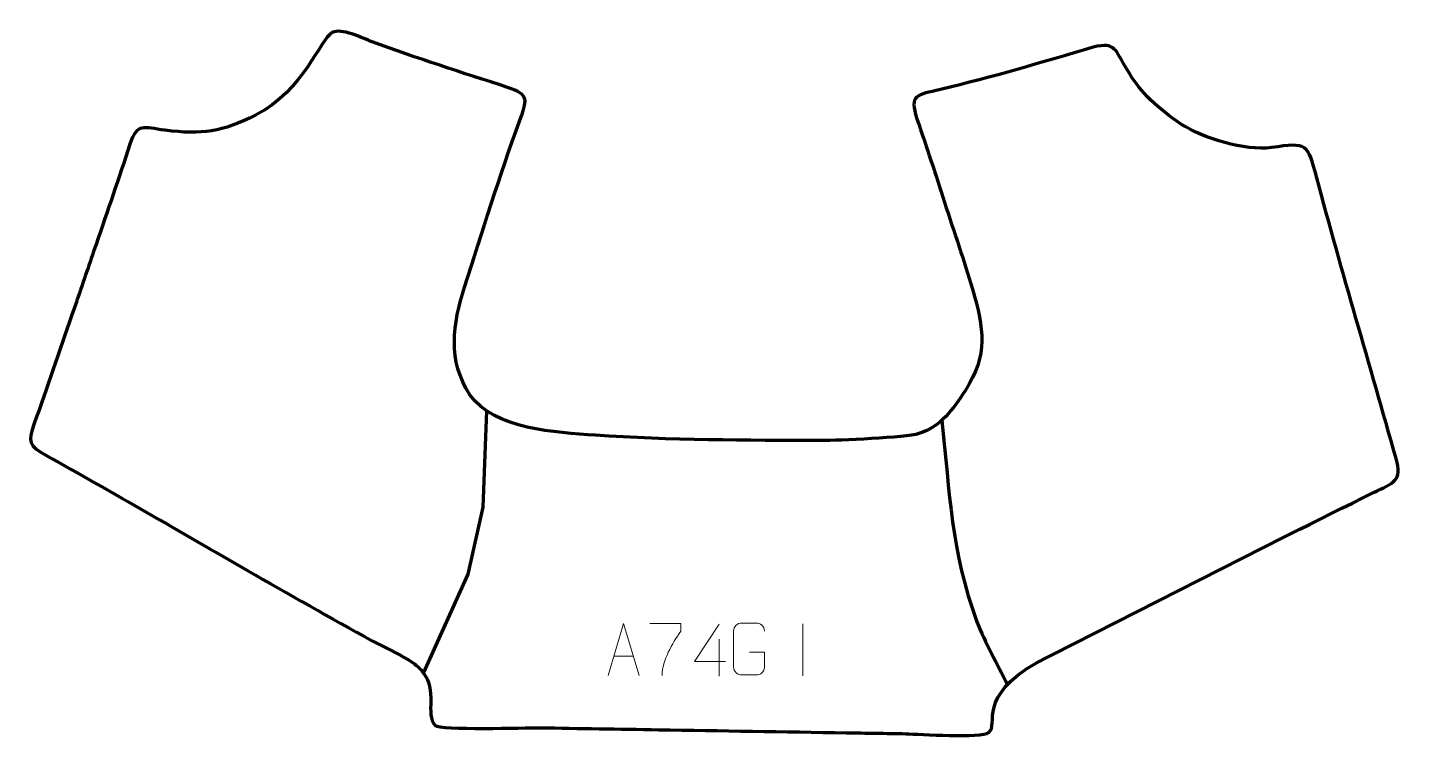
# Model space of a CAD drawing. Header units: millimetres. Extents: x -617 to 43, y 327 to 668.
import ezdxf

# ---------------------------------------------------------------- set-up
doc = ezdxf.new("R2010")
doc.units = ezdxf.units.MM
doc.header["$MEASUREMENT"] = 0
doc.layers.add('layer 2', color=7, linetype='Continuous')
doc.layers.add('layer 3', color=7, linetype='Continuous')

msp = doc.modelspace()

# ---------------------------------------------------------------- linework, layer by layer
at = {"layer": 'layer 2', "color": 142, "lineweight": 158}
for points, knots in [([(-397.1162, 483.9041), (-397.1162, 483.9041), (-398.9447, 437.6416), (-398.9447, 437.6416), (-398.9447, 437.6416), (-398.9447, 437.6416), (-406.0885, 405.4947), (-406.0885, 405.4947), (-406.0885, 405.4947), (-406.0885, 405.4947), (-427.3345, 358.1715), (-427.3345, 358.1715)], [0, 0, 0, 0, 0.25, 0.25, 0.25, 0.25, 0.5, 0.5, 0.5, 0.5, 1, 1, 1, 1]), ([(-178.5251, 479.3743), (-174.7523, 444.2295), (-174.1874, 416.479), (-161.6908, 382.5542), (-161.6908, 382.5542), (-157.7594, 372.4983), (-151.9214, 362.2074), (-147.072, 352.4262)], [0, 0, 0, 0, 0.33333333, 0.33333333, 0.33333333, 0.33333333, 1, 1, 1, 1])]:
    msp.add_open_spline(points, degree=3, knots=knots, dxfattribs=at)
at = {"layer": 'layer 3', "color": 242, "lineweight": 158}
msp.add_open_spline([(-593.7473, 536.9928), (-590.6941, 545.9109), (-587.641, 554.829), (-584.5878, 563.7472), (-584.5878, 563.7472), (-579.0972, 579.7847), (-573.5099, 595.7088), (-568.4052, 611.8753), (-568.4052, 611.8753), (-564.8159, 622.2623), (-561.8603, 619.9941), (-551.5132, 618.606), (-551.5132, 618.606), (-533.5775, 616.3316), (-524.1751, 617.8033), (-507.9678, 625.8313), (-507.9678, 625.8313), (-484.7468, 637.8661), (-477.1817, 662.1584), (-471.2199, 665.5156), (-471.2199, 665.5156), (-466.9144, 667.9401), (-456.6987, 662.792), (-451.9799, 661.049), (-451.9799, 661.049), (-430.7241, 653.1976), (-408.6107, 646.161), (-387.0264, 639.1876), (-387.0264, 639.1876), (-376.2462, 635.7054), (-377.6793, 632.9816), (-381.3105, 622.9566), (-381.3105, 622.9566), (-390.6976, 596.8346), (-399.301, 569.7265), (-407.7336, 543.2478), (-407.7336, 543.2478), (-413.2433, 525.6778), (-415.9336, 507.9548), (-405.1343, 491.5883), (-405.1343, 491.5883), (-393.2303, 474.7976), (-363.8235, 473.5318), (-344.9012, 472.1505), (-344.9012, 472.1505), (-309.2555, 469.638), (-272.1918, 469.6983), (-236.4021, 469.602), (-236.4021, 469.602), (-228.223, 469.6165), (-196.0037, 470.994), (-189.5741, 472.903), (-189.5741, 472.903), (-178.8565, 476.4849), (-173.3461, 484.4274), (-167.316, 493.5238), (-167.316, 493.5238), (-156.291, 511.1309), (-158.318, 523.0557), (-163.8869, 542.2324), (-163.8869, 542.2324), (-167.8497, 555.8785), (-172.8898, 570.216), (-177.2394, 583.8894), (-177.2394, 583.8894), (-181.5498, 597.43), (-185.981, 610.5858), (-190.4953, 624.0386), (-190.4953, 624.0386), (-194.4533, 635.8336), (-190.4103, 635.5296), (-179.2281, 638.1511), (-179.2281, 638.1511), (-154.0274, 644.1331), (-130.614, 651.1682), (-105.8651, 658.4793), (-105.8651, 658.4793), (-94.9787, 661.2908), (-95.1892, 656.8774), (-89.7923, 647.8579), (-89.7923, 647.8579), (-82.2657, 635.543), (-75.3276, 629.5618), (-63.5879, 621.4149), (-63.5879, 621.4149), (-52.6764, 614.6596), (-33.2207, 608.5528), (-20.3753, 610.2998), (-20.3753, 610.2998), (-2.8434, 612.6843), (-3.0635, 612.4473), (1.3845, 595.8254), (1.3845, 595.8254), (13.5205, 550.6241), (26.8478, 506.0336), (39.4942, 461.0333), (39.4942, 461.0333), (42.5786, 450.0577), (38.3748, 449.3964), (28.6349, 444.5958), (28.6349, 444.5958), (-25.4065, 418.0011), (-79.0412, 390.1816), (-132.8675, 363.077), (-132.8675, 363.077), (-162.0459, 346.2612), (-150.9923, 333.5689), (-155.9768, 329.4568), (-155.9768, 329.4568), (-159.5416, 326.516), (-189.4204, 328.6146), (-195.8439, 328.8289), (-195.8439, 328.8289), (-205.3622, 328.9833), (-214.8804, 329.1378), (-224.3986, 329.2923), (-224.3986, 329.2923), (-254.4562, 329.78), (-284.5138, 330.2678), (-314.5714, 330.7556), (-314.5714, 330.7556), (-333.6079, 331.0645), (-352.6444, 331.3734), (-371.6808, 331.6823), (-371.6808, 331.6823), (-378.2773, 331.7425), (-419.7414, 330.4241), (-421.8555, 332.8041), (-421.8555, 332.8041), (-426.8739, 338.4539), (-420.2587, 349.5682), (-427.9837, 358.7392), (-427.9837, 358.7392), (-429.4758, 360.5105), (-431.9364, 362.7828), (-434.5976, 364.3421), (-434.5976, 364.3421), (-439.8657, 367.429), (-446.345, 370.3117), (-451.9701, 373.4225), (-451.9701, 373.4225), (-472.0507, 384.527), (-492.048, 395.7913), (-511.9393, 407.2315), (-511.9393, 407.2315), (-544.1252, 425.7535), (-576.2169, 444.4538), (-608.6289, 462.573), (-608.6289, 462.573), (-617.0082, 467.2573), (-617.494, 468.8114), (-614.283, 477.7136), (-614.283, 477.7136), (-608.0261, 495.0607), (-602.1453, 512.5026), (-596.1636, 529.9462), (-596.1636, 529.9462), (-595.3582, 532.2951), (-594.5527, 534.6439), (-593.7473, 536.9928)], degree=3, knots=[0, 0, 0, 0, 0.02439024, 0.02439024, 0.02439024, 0.02439024, 0.04878049, 0.04878049, 0.04878049, 0.04878049, 0.07317073, 0.07317073, 0.07317073, 0.07317073, 0.09756098, 0.09756098, 0.09756098, 0.09756098, 0.12195122, 0.12195122, 0.12195122, 0.12195122, 0.14634146, 0.14634146, 0.14634146, 0.14634146, 0.17073171, 0.17073171, 0.17073171, 0.17073171, 0.19512195, 0.19512195, 0.19512195, 0.19512195, 0.2195122, 0.2195122, 0.2195122, 0.2195122, 0.24390244, 0.24390244, 0.24390244, 0.24390244, 0.26829268, 0.26829268, 0.26829268, 0.26829268, 0.29268293, 0.29268293, 0.29268293, 0.29268293, 0.31707317, 0.31707317, 0.31707317, 0.31707317, 0.34146341, 0.34146341, 0.34146341, 0.34146341, 0.36585366, 0.36585366, 0.36585366, 0.36585366, 0.3902439, 0.3902439, 0.3902439, 0.3902439, 0.41463415, 0.41463415, 0.41463415, 0.41463415, 0.43902439, 0.43902439, 0.43902439, 0.43902439, 0.46341463, 0.46341463, 0.46341463, 0.46341463, 0.48780488, 0.48780488, 0.48780488, 0.48780488, 0.51219512, 0.51219512, 0.51219512, 0.51219512, 0.53658537, 0.53658537, 0.53658537, 0.53658537, 0.56097561, 0.56097561, 0.56097561, 0.56097561, 0.58536585, 0.58536585, 0.58536585, 0.58536585, 0.6097561, 0.6097561, 0.6097561, 0.6097561, 0.63414634, 0.63414634, 0.63414634, 0.63414634, 0.65853659, 0.65853659, 0.65853659, 0.65853659, 0.68292683, 0.68292683, 0.68292683, 0.68292683, 0.70731707, 0.70731707, 0.70731707, 0.70731707, 0.73170732, 0.73170732, 0.73170732, 0.73170732, 0.75609756, 0.75609756, 0.75609756, 0.75609756, 0.7804878, 0.7804878, 0.7804878, 0.7804878, 0.80487805, 0.80487805, 0.80487805, 0.80487805, 0.82926829, 0.82926829, 0.82926829, 0.82926829, 0.85365854, 0.85365854, 0.85365854, 0.85365854, 0.87804878, 0.87804878, 0.87804878, 0.87804878, 0.90243902, 0.90243902, 0.90243902, 0.90243902, 0.92682927, 0.92682927, 0.92682927, 0.92682927, 0.95121951, 0.95121951, 0.95121951, 0.95121951, 1, 1, 1, 1], dxfattribs=at)
at = {"layer": 'layer 3', "color": 250, "lineweight": 9}
for points, knots in [([(-338.7974, 356.8277), (-338.7974, 356.8277), (-331.4264, 381.7812), (-331.4264, 381.7812), (-331.4264, 381.7812), (-331.4264, 381.7812), (-323.8565, 356.8277), (-323.8565, 356.8277)], [0, 0, 0, 0, 0.33333333, 0.33333333, 0.33333333, 0.33333333, 1, 1, 1, 1]), ([(-318.7349, 381.7837), (-318.7349, 381.7837), (-303.9188, 381.7837), (-303.9188, 381.7837), (-303.9188, 381.7837), (-303.9191, 380.5341), (-303.9191, 379.2845), (-303.9188, 378.0347), (-303.9188, 378.0347), (-307.9132, 372.0376), (-312.8284, 364.204), (-312.8284, 356.8252)], [0, 0, 0, 0, 0.25, 0.25, 0.25, 0.25, 0.5, 0.5, 0.5, 0.5, 1, 1, 1, 1]), ([(-282.4351, 363.4185), (-282.4351, 363.4185), (-297.2568, 363.4185), (-297.2568, 363.4185), (-297.2568, 363.4185), (-297.2568, 363.4185), (-285.3792, 381.489), (-285.3792, 381.489)], [0, 0, 0, 0, 0.33333333, 0.33333333, 0.33333333, 0.33333333, 1, 1, 1, 1]), ([(-270.8459, 368.0019), (-270.8459, 368.0019), (-263.6778, 368.0019), (-263.6778, 368.0019), (-263.6778, 368.0019), (-263.6778, 368.0019), (-263.6778, 360.8338), (-263.6778, 360.8338), (-263.6778, 360.8338), (-263.8175, 358.5104), (-265.4947, 357.0308), (-267.6425, 357.02), (-267.6425, 357.02), (-269.9743, 357.0204), (-272.3063, 357.0204), (-274.6378, 357.02), (-274.6378, 357.02), (-276.5627, 356.9146), (-278.5349, 358.7991), (-278.5237, 360.8164), (-278.5237, 360.8164), (-278.5233, 366.5865), (-278.5233, 372.3562), (-278.5237, 378.1255), (-278.5237, 378.1255), (-278.5195, 380.2636), (-276.7727, 381.9828), (-274.6204, 381.9694), (-274.6204, 381.9694), (-272.2947, 381.9694), (-269.9686, 381.9694), (-267.6425, 381.9694), (-267.6425, 381.9694), (-265.6958, 382.0048), (-263.7044, 380.5133), (-263.6778, 378.0756)], [0, 0, 0, 0, 0.1, 0.1, 0.1, 0.1, 0.2, 0.2, 0.2, 0.2, 0.3, 0.3, 0.3, 0.3, 0.4, 0.4, 0.4, 0.4, 0.5, 0.5, 0.5, 0.5, 0.6, 0.6, 0.6, 0.6, 0.7, 0.7, 0.7, 0.7, 0.8, 0.8, 0.8, 0.8, 1, 1, 1, 1])]:
    msp.add_open_spline(points, degree=3, knots=knots, dxfattribs=at)
for points in [[(-245.3556, 381.5733), (-245.3556, 381.5733), (-245.3556, 356.5992), (-245.3556, 356.5992)], [(-285.3792, 374.1796), (-285.3792, 374.1796), (-285.3792, 356.5149), (-285.3792, 356.5149)], [(-336.0748, 366.0771), (-336.0748, 366.0771), (-326.5791, 366.0771), (-326.5791, 366.0771)]]:
    msp.add_open_spline(points, degree=3, dxfattribs=at)

doc.saveas('drawing.dxf')
